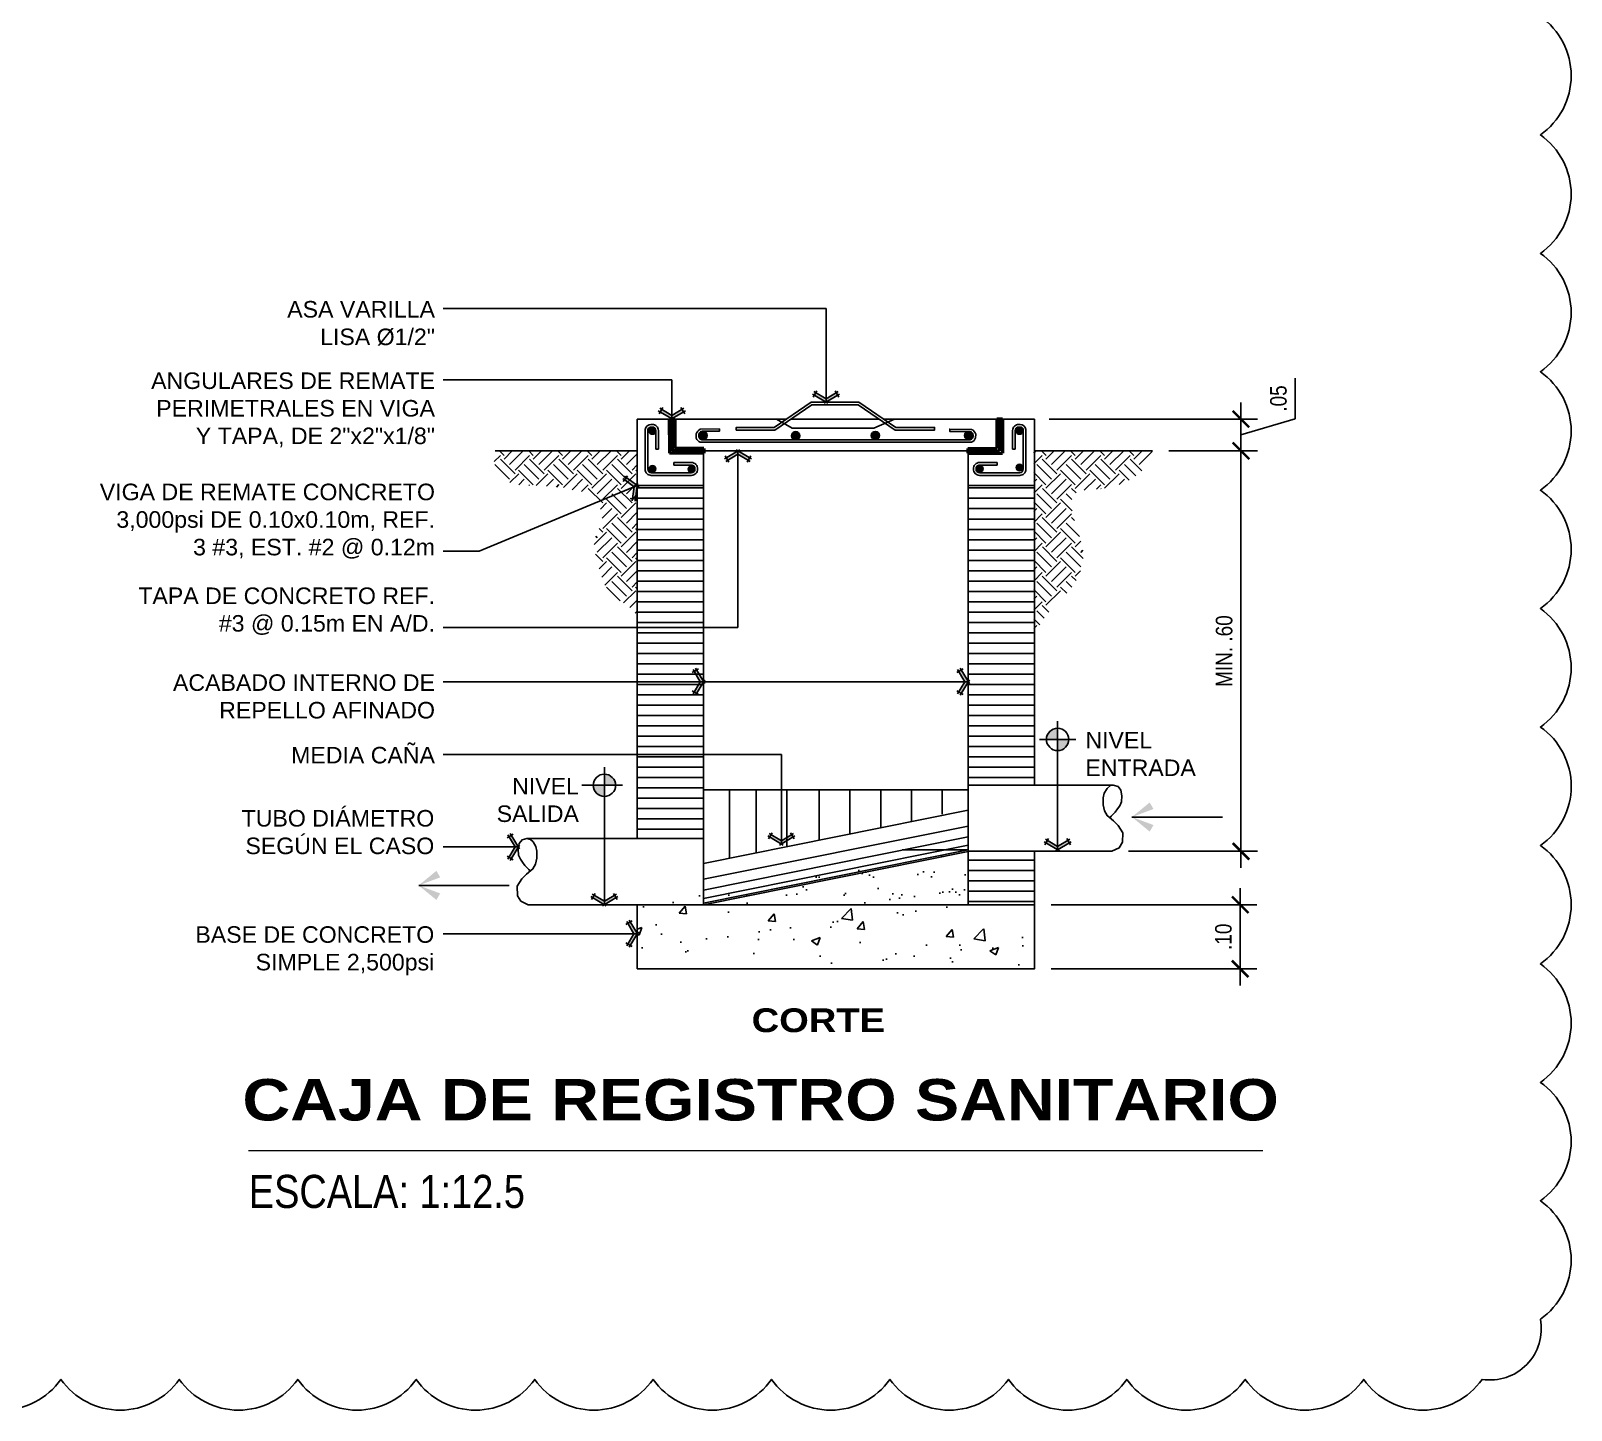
# Model space of a CAD drawing. Header units: metres. Extents: x 2 to 147, y 24 to 94.
# Drawn here: x 4.878 to 7.205, y 86.975 to 89.059 of the extents above; entities that cross this region are included whole.
import ezdxf
from ezdxf.enums import TextEntityAlignment as Align

# ---------------------------------------------------------------- set-up
doc = ezdxf.new("R2010")
doc.units = ezdxf.units.M
doc.header["$MEASUREMENT"] = 0
doc.header["$PDMODE"] = 35
doc.linetypes.add('HIDDEN', pattern=[0.375, 0.25, -0.125])
doc.layers.get('Defpoints').update_dxf_attribs({"color": 171})
for name, color, linetype in [('A RESIDUAL', 5, 'Continuous'), ('Cotas', 1, 'Continuous'), ('DET HIDRO', 6, 'Continuous'), ('PISOS', 1, 'Continuous'), ('TEXTOS', 2, 'Continuous'), ('TEXTOS HIDRO', 2, 'Continuous')]:
    doc.layers.add(name, color=color, linetype=linetype)
doc.styles.add('Architect Hand_2', font='ARIALN.TTF', dxfattribs={"height": 0.003953})
doc.styles.add('Arial Black_4', font='', dxfattribs={"height": 0.005})
doc.styles.add('COTAS', font='ARIALN.TTF')
doc.styles.add('TEXTO HIDROSANITARIO', font='arial.ttf')
doc.styles.add('TITULOS', font='')
doc.styles.get('Arial Black_4').set_extended_font_data('Arial Black', bold=True)
doc.styles.get('TITULOS').set_extended_font_data('Arial Black', bold=True)
doc.dimstyles.new('ESC-12.5', dxfattribs={"dimtxt": 0.025, "dimasz": 0.025, "dimexe": 0.025, "dimexo": 0.025, "dimgap": 0.0125, "dimtad": 1, "dimzin": 4, "dimdsep": 46, "dimtxsty": 'COTAS', "dimblk": 'ARCHTICK', "dimcen": 0.025, "dimdle": 0.025, "dimclrd": 1, "dimclre": 1, "dimclrt": 2, "dimazin": 0, "dimtfac": 0.75, "dimtmove": 1, "dimatfit": 3, "dimldrblk": 'FLE', "dimfxl": 0.1, "dimtvp": 1.5, "dimtfill": 1, "dimtolj": 1, "dimtzin": 0, "dimarcsym": 0})

# ---------------------------------------------------------------- blocks, each defined once
blk = doc.blocks.new('_ARCHTICK')
at = {"color": 0, "linetype": 'ByBlock', "const_width": 0.15}
blk.add_lwpolyline([(-0.5, -0.5), (0.5, 0.5)], dxfattribs=at)
blk = doc.blocks.new('FLE')
at = {"linetype": 'Continuous'}
h = blk.add_hatch(color=2, dxfattribs=at)
h.paths.add_polyline_path([(-0.572, -0.617), (-0.422, -0.707), (0, 0), (-0.204, 0)])
h.paths.add_polyline_path([(-0.422, 0.707), (-0.572, 0.617), (-0.204, 0), (0, 0)])
at = {"color": 1, "linetype": 'Continuous'}
for p, q in [((0, 0), (-1, 0)), ((-0.309, 0.775), (-0.685, 0.55)), ((-0.204, 0), (-0.64, 0.731)), ((-0.204, 0), (-0.64, -0.731)), ((0.068, -0.113), (-0.49, 0.82)), ((0.068, 0.113), (-0.49, -0.82)), ((-0.685, -0.55), (-0.309, -0.775))]:
    blk.add_line(p, q, dxfattribs=at)
blk = doc.blocks.new('*D71')
at = {"layer": 'Cotas', "color": 1, "lineweight": -2, "transparency": 16777216}
for p, q in [((6.7879, 88.473), (6.7879, 88.534)), ((6.7059, 88.4974), (6.7059, 88.3994)), ((6.4164, 88.4724), (6.7309, 88.4724)), ((6.7059, 88.4484), (6.7879, 88.473)), ((6.6132, 88.4244), (6.7309, 88.4244))]:
    blk.add_line(p, q, dxfattribs=at)
at = {"layer": 'Defpoints', "color": 0, "transparency": 16777216}
for p in [(6.3914, 88.4724), (6.5882, 88.4244), (6.7059, 88.4244)]:
    blk.add_point(p, dxfattribs=at)
at = {"layer": 'Cotas', "color": 1, "lineweight": -2, "transparency": 16777216, "xscale": 0.025, "yscale": 0.025, "zscale": 0.025}
for p, rotation in [((6.7059, 88.4724), 90), ((6.7059, 88.4244), 270)]:
    blk.add_blockref('_ARCHTICK', p, dxfattribs=dict(at, rotation=rotation))
at = {"layer": 'Cotas', "color": 2, "transparency": 16777216, "insert": (6.7626, 88.5035), "char_height": 0.025, "attachment_point": 5, "rotation": 90, "style": 'COTAS', "bg_fill": 3, "box_fill_scale": 1.25, "bg_fill_color": 256, "bg_fill_true_color": 13158600, "bg_fill_transparency": 0}
blk.add_mtext('\\A1;.05', dxfattribs=at)
blk = doc.blocks.new('*D72')
at = {"layer": 'Cotas', "color": 1, "lineweight": -2, "transparency": 16777216}
for p, q in [((6.7048, 87.7638), (6.7048, 87.6168)), ((6.419, 87.7388), (6.7298, 87.7388)), ((6.419, 87.6418), (6.7298, 87.6418))]:
    blk.add_line(p, q, dxfattribs=at)
at = {"layer": 'Defpoints', "color": 0, "transparency": 16777216}
for p in [(6.394, 87.7388), (6.394, 87.6418), (6.7048, 87.6418)]:
    blk.add_point(p, dxfattribs=at)
at = {"layer": 'Cotas', "color": 1, "lineweight": -2, "transparency": 16777216, "xscale": 0.025, "yscale": 0.025, "zscale": 0.025}
for p, rotation in [((6.7048, 87.7388), 90), ((6.7048, 87.6418), 270)]:
    blk.add_blockref('_ARCHTICK', p, dxfattribs=dict(at, rotation=rotation))
at = {"layer": 'Cotas', "color": 2, "transparency": 16777216, "insert": (6.6795, 87.6903), "char_height": 0.025, "attachment_point": 5, "rotation": 90, "style": 'COTAS', "bg_fill": 3, "box_fill_scale": 1.25, "bg_fill_color": 256, "bg_fill_true_color": 13158600, "bg_fill_transparency": 0}
blk.add_mtext('\\A1;.10', dxfattribs=at)
blk = doc.blocks.new('INDIC NIVEL')
h = blk.add_hatch(color=8)
h.paths.add_polyline_path([(0, 0), (0, -0.122, 0.414214), (0.122, 0)])
h.paths.add_polyline_path([(0, 0.122, 0.414214), (-0.122, 0), (0, 0)])
at = {"color": 0}
for p, q in [((0, -0.197), (0, 0.197)), ((-0.197, 0), (0.197, 0))]:
    blk.add_line(p, q, dxfattribs=at)
blk.add_circle((0, 0), 0.122, dxfattribs=at)
blk = doc.blocks.new('*D115')
at = {"layer": 'Cotas', "color": 1, "lineweight": -2, "transparency": 16777216}
for p, q in [((6.7059, 88.4494), (6.7059, 87.7944)), ((6.5971, 88.4244), (6.7309, 88.4244)), ((6.5361, 87.8194), (6.7309, 87.8194))]:
    blk.add_line(p, q, dxfattribs=at)
at = {"layer": 'Defpoints', "color": 0, "transparency": 16777216}
for p in [(6.5721, 88.4244), (6.5111, 87.8194), (6.7059, 87.8194)]:
    blk.add_point(p, dxfattribs=at)
at = {"layer": 'Cotas', "color": 1, "lineweight": -2, "transparency": 16777216, "xscale": 0.025, "yscale": 0.025, "zscale": 0.025}
for p, rotation in [((6.7059, 88.4244), 90), ((6.7059, 87.8194), 270)]:
    blk.add_blockref('_ARCHTICK', p, dxfattribs=dict(at, rotation=rotation))
at = {"layer": 'Cotas', "color": 2, "transparency": 16777216, "insert": (6.6806, 88.1219), "char_height": 0.025, "attachment_point": 5, "rotation": 90, "style": 'COTAS', "bg_fill": 3, "box_fill_scale": 1.25, "bg_fill_color": 256, "bg_fill_true_color": 13158600, "bg_fill_transparency": 0}
blk.add_mtext('\\A1;MIN. .60', dxfattribs=at)
blk = doc.blocks.new('FLECHA')
at = {"color": 2, "linetype": 'Continuous'}
blk.add_line((-0.9, 0), (0, 0), dxfattribs=at)
for points in [[(-0.176, 0.145), (0, 0), (-0.214, 0.08)], [(-0.214, -0.08), (0, 0), (-0.176, -0.145)]]:
    blk.add_solid(points, dxfattribs=at)

msp = doc.modelspace()

# ---------------------------------------------------------------- hatches: boundary and pattern name
at = {"layer": 'DET HIDRO', "ltscale": 0.03}
h = msp.add_hatch(dxfattribs=at)
h.set_pattern_fill('LINE', color=8, scale=0.124988, style=0)
h.set_pattern_definition([(0, (-1.457416, 80.040972), (3e-18, 0.01562352), [])])
h.paths.add_polyline_path([(6.2939, 88.3719), (6.394, 88.3719), (6.394, 87.9195), (6.2939, 87.9194)])
h.paths.add_polyline_path([(6.2939, 87.7388), (6.2939, 87.8193), (6.394, 87.8194), (6.394, 87.7388)])
h.paths.add_polyline_path([(5.8942, 87.8389), (5.794, 87.839), (5.794, 88.3719), (5.8942, 88.3719)])
at = {"layer": 'DET HIDRO'}
h = msp.add_hatch(dxfattribs=at)
h.set_pattern_fill('AR-SAND', color=1, scale=0.027995, style=0)
h.set_pattern_definition([(37.5, (-110.16625, 4.948934), (-0.00176347, 0.053940558), [0, -0.042551711, 0, -0.047590729, 0, -0.045491138]), (7.5, (-110.16625, 4.948934), (0.049544096, 0.0790047), [0, -0.022955528, 0, -0.038352529, 0, -0.014697137]), (327.5, (-110.200685, 4.948934), (0.087178989, 0.000158423), [0, -0.013997273, 0, -0.050390184, 0, -0.065787184]), (317.5, (-110.200685, 4.948934), (0.08415515, 0.02457013), [0, -0.006998637, 0, -0.033033565, 0, -0.037792638])])
h.paths.add_polyline_path([(6.2939, 87.8193), (6.2939, 87.7388), (5.7942, 87.7388)])
at = {"layer": 'PISOS', "ltscale": 0.03}
h = msp.add_hatch(dxfattribs=at)
h.set_pattern_fill('EARTH', color=8, scale=0.124988, angle=45, style=0)
h.set_pattern_definition([(45, (-1.46113, 83.136754), (1e-17, 0.04418999), [0.03124704, -0.03124704]), (45, (-1.469416, 83.14504), (1e-17, 0.04418999), [0.03124704, -0.03124704]), (45, (-1.477702, 83.153325), (1e-17, 0.04418999), [0.03124704, -0.03124704]), (135, (-1.477702, 83.15885), (-0.04418999, 1e-17), [0.03124704, -0.03124704]), (135, (-1.469416, 83.167135), (-0.04418999, 1e-17), [0.03124704, -0.03124704]), (135, (-1.46113, 83.17542), (-0.04418999, 1e-17), [0.03124704, -0.03124704])])
h.paths.add_polyline_path([(5.7375, 88.2412), (5.7368, 88.2438), (5.7361, 88.2465), (5.7354, 88.2492), (5.7347, 88.2519), (5.734, 88.2546), (5.7333, 88.2574), (5.7326, 88.2601), (5.732, 88.2628), (5.7313, 88.2655), (5.7307, 88.2682), (5.7302, 88.2709), (5.7297, 88.2736), (5.7293, 88.2763), (5.7291, 88.2789), (5.729, 88.2815), (5.729, 88.2841), (5.7291, 88.2867), (5.7295, 88.2892), (5.73, 88.2918), (5.7307, 88.2942), (5.7316, 88.2967), (5.7327, 88.2991), (5.7338, 88.3015), (5.735, 88.3039), (5.7362, 88.3063), (5.7374, 88.3087), (5.7384, 88.3112), (5.7394, 88.3137), (5.7401, 88.3162), (5.7406, 88.3188), (5.7409, 88.3215), (5.7409, 88.3242), (5.7407, 88.3269), (5.7403, 88.3296), (5.7397, 88.3324), (5.7388, 88.3351), (5.7378, 88.3377), (5.7366, 88.3404), (5.7353, 88.3429), (5.7337, 88.3454), (5.7321, 88.3478), (5.7303, 88.35), (5.7284, 88.3522), (5.7263, 88.3542), (5.7242, 88.356), (5.722, 88.3577), (5.7197, 88.3591), (5.7173, 88.3604), (5.7149, 88.3615), (5.7124, 88.3624), (5.7099, 88.3631), (5.7073, 88.3637), (5.7047, 88.3642), (5.702, 88.3647), (5.6994, 88.365), (5.6967, 88.3653), (5.6964, 88.3654), (5.6943, 88.3663), (5.6912, 88.3674), (5.6881, 88.3683), (5.6849, 88.369), (5.6817, 88.3694), (5.6785, 88.3696), (5.6753, 88.3697), (5.672, 88.3696), (5.6687, 88.3693), (5.6689, 88.3693), (5.6661, 88.3698), (5.6625, 88.3703), (5.659, 88.3708), (5.6554, 88.3713), (5.6518, 88.3717), (5.6482, 88.3719), (5.6446, 88.3721), (5.641, 88.3722), (5.6374, 88.3722), (5.6338, 88.3723), (5.6301, 88.3723), (5.6265, 88.3724), (5.6229, 88.3726), (5.6193, 88.3728), (5.6157, 88.3732), (5.6121, 88.3737), (5.6085, 88.3745), (5.6049, 88.3754), (5.6013, 88.3766), (5.5978, 88.378), (5.5944, 88.3797), (5.5911, 88.3816), (5.5881, 88.3838), (5.5854, 88.3862), (5.5831, 88.3889), (5.5812, 88.3917), (5.5797, 88.3948), (5.5787, 88.3981), (5.5781, 88.4015), (5.5778, 88.4051), (5.5778, 88.4089), (5.578, 88.4127), (5.5784, 88.4165), (5.5788, 88.4205), (5.5793, 88.4245), (5.794, 88.4245), (5.794, 88.3586), (5.794, 88.1734), (5.7932, 88.1749), (5.7919, 88.1771), (5.7904, 88.1793), (5.7888, 88.1814), (5.7871, 88.1834), (5.7853, 88.1853), (5.7833, 88.1872), (5.7811, 88.189), (5.7789, 88.1907), (5.7765, 88.1923), (5.7741, 88.194), (5.7717, 88.1956), (5.7692, 88.1972), (5.7667, 88.1988), (5.7643, 88.2004), (5.7618, 88.2021), (5.7595, 88.2038), (5.7572, 88.2056), (5.7551, 88.2075), (5.7531, 88.2095), (5.7512, 88.2116), (5.7495, 88.2138), (5.7479, 88.2161), (5.7464, 88.2185), (5.7451, 88.221), (5.7447, 88.2217), (5.7446, 88.222), (5.7436, 88.2253), (5.7424, 88.2286), (5.7412, 88.2319), (5.74, 88.2351), (5.7387, 88.2383)])
h = msp.add_hatch(dxfattribs=at)
h.set_pattern_fill('EARTH', color=8, scale=0.124988, angle=45, style=0)
h.set_pattern_definition([(45, (-1.26113, 83.136754), (1e-17, 0.04418999), [0.03124704, -0.03124704]), (45, (-1.269416, 83.14504), (1e-17, 0.04418999), [0.03124704, -0.03124704]), (45, (-1.277702, 83.153325), (1e-17, 0.04418999), [0.03124704, -0.03124704]), (135, (-1.277702, 83.15885), (-0.04418999, 1e-17), [0.03124704, -0.03124704]), (135, (-1.269416, 83.167135), (-0.04418999, 1e-17), [0.03124704, -0.03124704]), (135, (-1.26113, 83.17542), (-0.04418999, 1e-17), [0.03124704, -0.03124704])])
h.paths.add_polyline_path([(6.4019, 88.1613), (6.4006, 88.1588), (6.4001, 88.1584), (6.3982, 88.1564), (6.3964, 88.1544), (6.3952, 88.1531), (6.3929, 88.1531), (6.3929, 88.3586), (6.3929, 88.4245), (6.5721, 88.4245), (6.572, 88.4226), (6.5717, 88.4201), (6.5712, 88.4176), (6.5705, 88.4152), (6.5696, 88.4127), (6.5686, 88.4103), (6.5674, 88.4079), (6.566, 88.4056), (6.5645, 88.4033), (6.5628, 88.401), (6.561, 88.3988), (6.559, 88.3966), (6.5569, 88.3945), (6.5547, 88.3924), (6.5523, 88.3904), (6.5499, 88.3885), (6.5473, 88.3866), (6.5446, 88.3848), (6.5419, 88.383), (6.539, 88.3813), (6.5361, 88.3797), (6.5331, 88.3782), (6.53, 88.3768), (6.5268, 88.3754), (6.5236, 88.3741), (6.5203, 88.3729), (6.5169, 88.3718), (6.5136, 88.3709), (6.5101, 88.37), (6.5067, 88.3692), (6.5032, 88.3685), (6.4997, 88.3679), (6.4962, 88.3674), (6.4927, 88.367), (6.4892, 88.3667), (6.4857, 88.3664), (6.4823, 88.3662), (6.479, 88.3659), (6.4758, 88.3656), (6.4727, 88.3653), (6.4697, 88.3649), (6.4668, 88.3644), (6.4642, 88.3638), (6.4617, 88.3631), (6.4594, 88.3622), (6.4573, 88.3612), (6.4555, 88.3599), (6.4539, 88.3584), (6.4526, 88.3567), (6.4516, 88.3548), (6.4508, 88.3526), (6.4503, 88.3502), (6.45, 88.3476), (6.4499, 88.3449), (6.4499, 88.3421), (6.4502, 88.3391), (6.4506, 88.336), (6.4511, 88.3328), (6.4517, 88.3296), (6.4525, 88.3263), (6.4533, 88.323), (6.4542, 88.3197), (6.4552, 88.3164), (6.4562, 88.3131), (6.4572, 88.3099), (6.4582, 88.3068), (6.4592, 88.3037), (6.4602, 88.3007), (6.4612, 88.2977), (6.4621, 88.2948), (6.463, 88.292), (6.4638, 88.2891), (6.4646, 88.2864), (6.4653, 88.2836), (6.4659, 88.2809), (6.4665, 88.2782), (6.4669, 88.2754), (6.4673, 88.2727), (6.4675, 88.27), (6.4676, 88.2673), (6.4676, 88.2645), (6.4675, 88.2618), (6.4672, 88.259), (6.4668, 88.2562), (6.4663, 88.2534), (6.4657, 88.2506), (6.4649, 88.2477), (6.4641, 88.2449), (6.4631, 88.2421), (6.462, 88.2394), (6.4609, 88.2366), (6.4596, 88.2339), (6.4583, 88.2312), (6.4568, 88.2286), (6.4553, 88.226), (6.4537, 88.2235), (6.4521, 88.221), (6.4504, 88.2186), (6.4486, 88.2162), (6.4468, 88.2139), (6.4449, 88.2117), (6.443, 88.2095), (6.441, 88.2073), (6.4391, 88.2052), (6.4371, 88.203), (6.435, 88.2009), (6.433, 88.1988), (6.431, 88.1968), (6.4289, 88.1947), (6.4269, 88.1926), (6.4249, 88.1906), (6.4229, 88.1885), (6.4209, 88.1864), (6.4189, 88.1843), (6.417, 88.1822), (6.4151, 88.18), (6.4132, 88.1778), (6.4114, 88.1756), (6.4097, 88.1734), (6.408, 88.171), (6.4064, 88.1687), (6.4048, 88.1663), (6.4033, 88.1638)])

# ---------------------------------------------------------------- linework, layer by layer
at = {"layer": 'DET HIDRO', "color": 4}
for p, q in [((5.794, 88.4724), (5.8425, 88.4724)), ((5.794, 88.3719), (5.794, 88.4724)), ((6.3455, 88.4724), (6.394, 88.4724)), ((6.394, 88.4724), (6.394, 88.3719)), ((6.2933, 88.4244), (5.8947, 88.4244)), ((5.8942, 88.4204), (5.8942, 88.3719)), ((6.2939, 88.3719), (6.2939, 88.4207)), ((5.794, 87.839), (5.794, 88.3719)), ((5.8942, 88.3719), (5.794, 88.3719)), ((5.8942, 87.7388), (5.8942, 88.3719)), ((6.394, 88.3719), (6.2939, 88.3719)), ((6.394, 88.3719), (6.394, 87.9195)), ((6.394, 87.8194), (6.394, 87.7388))]:
    msp.add_line(p, q, dxfattribs=at)
at = {"layer": 'DET HIDRO', "color": 3, "lineweight": 50}
for p, q in [((5.8425, 88.4728), (5.8425, 88.4208)), ((5.8507, 88.4728), (5.8425, 88.4728)), ((5.8425, 88.4485), (5.8425, 88.4725)), ((5.8425, 88.4724), (5.8425, 88.4484)), ((5.8467, 88.4728), (5.8467, 88.4245)), ((5.8507, 88.4728), (5.8507, 88.4281)), ((6.3373, 88.4727), (6.3373, 88.428)), ((6.3373, 88.4727), (6.3455, 88.4727)), ((6.3414, 88.4727), (6.3414, 88.4244)), ((6.3455, 88.4727), (6.3455, 88.4207)), ((5.8947, 88.4245), (5.8467, 88.4245)), ((5.8944, 88.4281), (5.8507, 88.4281)), ((5.8944, 88.4281), (5.8944, 88.4245)), ((5.8947, 88.4245), (5.8947, 88.4208)), ((6.2933, 88.4244), (6.3414, 88.4244)), ((6.2933, 88.4244), (6.2933, 88.4207)), ((6.2934, 88.428), (6.3373, 88.428)), ((6.2934, 88.428), (6.2934, 88.4244)), ((5.8947, 88.4208), (5.8425, 88.4208)), ((6.2933, 88.4207), (6.3455, 88.4207))]:
    msp.add_line(p, q, dxfattribs=at)
at = {"layer": 'DET HIDRO', "color": 2}
for p, q in [((6.0192, 88.4724), (6.0044, 88.4724)), ((6.1593, 88.4724), (6.0261, 88.4724)), ((6.1826, 88.4724), (6.1662, 88.4724)), ((5.8219, 88.4269), (5.8259, 88.4269)), ((6.365, 88.4269), (6.361, 88.4269)), ((5.8493, 88.4028), (5.8493, 88.4068)), ((6.3376, 88.4028), (6.3376, 88.4068)), ((6.2939, 87.8816), (5.8942, 87.8011))]:
    msp.add_line(p, q, dxfattribs=at)
at = {"layer": 'DET HIDRO', "color": 3}
for p, q in [((6.3455, 88.4207), (6.3455, 88.4724)), ((6.2939, 87.8217), (5.8942, 87.7412)), ((6.2939, 87.8193), (5.8942, 87.7388)), ((5.8942, 87.7388), (5.629, 87.7388))]:
    msp.add_line(p, q, dxfattribs=at)
at = {"layer": 'DET HIDRO', "color": 4, "ltscale": 0.03}
for p, q in [((5.794, 88.4244), (5.5793, 88.4244)), ((6.3929, 88.4244), (6.5721, 88.4244))]:
    msp.add_line(p, q, dxfattribs=at)
at = {"layer": 'DET HIDRO', "color": 4, "linetype": 'Continuous'}
msp.add_line((6.2939, 88.3719), (6.2939, 87.7388), dxfattribs=at)
at = {"layer": 'DET HIDRO', "color": 1}
for p, q in [((6.2939, 87.9121), (5.8942, 87.9121)), ((5.9335, 87.9121), (5.9335, 87.809)), ((5.9735, 87.9121), (5.9735, 87.8171)), ((6.02, 87.9121), (6.02, 87.8264)), ((6.0688, 87.9121), (6.0688, 87.8363)), ((6.1153, 87.9121), (6.1153, 87.8456)), ((6.1617, 87.9121), (6.1617, 87.855)), ((6.2081, 87.9121), (6.2081, 87.8643)), ((6.2546, 87.9121), (6.2546, 87.8753))]:
    msp.add_line(p, q, dxfattribs=at)
at = {"layer": 'DET HIDRO', "color": 8}
for p, q in [((6.2939, 87.8576), (5.8942, 87.7772)), ((6.2939, 87.8414), (5.8942, 87.7609)), ((6.2939, 87.8286), (5.8942, 87.7481))]:
    msp.add_line(p, q, dxfattribs=at)
at = {"layer": 'DET HIDRO', "color": 2}
msp.add_lwpolyline([(6.1836, 88.4558), (6.243, 88.4558), (6.243, 88.4598), (6.1847, 88.4598), (6.1289, 88.4979), (6.0565, 88.4979), (6.0008, 88.4598), (5.9435, 88.4598), (5.9435, 88.4558), (6.0018, 88.4558), (6.0576, 88.4939), (6.1278, 88.4939)], close=True, dxfattribs=at)
at = {"layer": 'DET HIDRO', "color": 4}
msp.add_lwpolyline([(6.3373, 88.4724), (6.1826, 88.4724), (6.1511, 88.4585), (6.0278, 88.4585), (6.0044, 88.4724), (5.8507, 88.4724)], dxfattribs=at)
at = {"layer": 'DET HIDRO', "color": 2}
for points in [[(5.8493, 88.4068), (5.8759, 88.4068, -0.43215), (5.8851, 88.397, -0.43215), (5.8759, 88.3873), (5.8151, 88.3873, -0.414214), (5.8059, 88.3965), (5.8059, 88.4569, -0.359966), (5.8149, 88.4644), (5.8167, 88.4644, -0.414214), (5.8259, 88.4552), (5.8259, 88.4269)], [(5.8493, 88.4028), (5.8759, 88.4028, -0.446195), (5.8811, 88.397, -0.446195), (5.8759, 88.3913), (5.8151, 88.3913, -0.414214), (5.8099, 88.3965), (5.8099, 88.4565, -0.342343), (5.8149, 88.4604), (5.8167, 88.4604, -0.414214), (5.8219, 88.4552), (5.8219, 88.4269)], [(6.3376, 88.4068), (6.311, 88.4068, 0.43215), (6.3018, 88.397, 0.43215), (6.311, 88.3873), (6.3718, 88.3873, 0.414214), (6.381, 88.3965), (6.381, 88.4569, 0.359966), (6.372, 88.4644), (6.3702, 88.4644, 0.414214), (6.361, 88.4552), (6.361, 88.4269)], [(6.3376, 88.4028), (6.311, 88.4028, 0.446195), (6.3058, 88.397, 0.446195), (6.311, 88.3913), (6.3718, 88.3913, 0.414214), (6.377, 88.3965), (6.377, 88.4565, 0.342343), (6.372, 88.4604), (6.3702, 88.4604, 0.414214), (6.365, 88.4552), (6.365, 88.4269)]]:
    msp.add_lwpolyline(points, format="xyb", dxfattribs=at)
at = {"layer": 'DET HIDRO', "color": 2, "linetype": 'Continuous', "const_width": 0.005, "flags": 128}
for points in [[(5.8193, 88.4544, -1), (5.8143, 88.4544, -1)], [(6.3738, 88.4544, -1), (6.3688, 88.4544, -1)], [(5.8193, 88.3972, -1), (5.8143, 88.3972, -1)], [(5.8784, 88.3965, -1), (5.8734, 88.3965, -1)], [(6.3139, 88.3972, -1), (6.3089, 88.3972, -1)], [(6.3738, 88.3992, -1), (6.3688, 88.3992, -1)]]:
    msp.add_lwpolyline(points, format="xyb", close=True, dxfattribs=at)
at = {"layer": 'DET HIDRO', "color": 2}
msp.add_lwpolyline([(5.889, 88.4376, -0.192487), (5.8831, 88.4435), (5.8827, 88.4501, -0.162686), (5.8889, 88.457), (5.918, 88.4576), (5.918, 88.454), (5.8925, 88.454, 0.414214), (5.8869, 88.4484), (5.8869, 88.4467, 0.414214), (5.8925, 88.4411), (6.2955, 88.4411, 0.414214), (6.3012, 88.4467), (6.3012, 88.4481, 0.414214), (6.2955, 88.4537), (6.266, 88.4537), (6.266, 88.4573), (6.2989, 88.4567, -0.251771), (6.3054, 88.4494), (6.3051, 88.444, -0.202719), (6.2991, 88.4376)], format="xyb", close=True, dxfattribs=at)
at = {"layer": 'DET HIDRO', "color": 2, "const_width": 0.00626, "flags": 128}
for points in [[(5.8966, 88.4475, -1), (5.8904, 88.4475, -1)], [(6.0364, 88.4472, -1), (6.0302, 88.4472, -1)], [(6.1568, 88.4475, -1), (6.1505, 88.4475, -1)], [(6.2978, 88.4475, -1), (6.2915, 88.4475, -1)]]:
    msp.add_lwpolyline(points, format="xyb", close=True, dxfattribs=at)
at = {"layer": 'DET HIDRO', "color": 3}
for points in [[(6.2939, 87.8194), (6.5111, 87.8194), (6.522, 87.8247), (6.522, 87.8247), (6.5271, 87.833), (6.5271, 87.833), (6.5275, 87.8475), (6.5206, 87.8584), (6.5133, 87.8657), (6.5039, 87.8733), (6.4999, 87.8805), (6.4977, 87.8896), (6.4978, 87.9003), (6.4995, 87.9071), (6.5036, 87.9143), (6.5092, 87.9194), (6.2939, 87.9194)], [(5.629, 87.7388), (5.6181, 87.7441), (5.6181, 87.7441), (5.613, 87.7524), (5.613, 87.7524), (5.6127, 87.7669), (5.6196, 87.7778), (5.6268, 87.785), (5.6363, 87.7927), (5.6402, 87.7999), (5.6424, 87.809), (5.6424, 87.8197), (5.6407, 87.8265), (5.6366, 87.8337), (5.6326, 87.8372), (5.6272, 87.8388), (5.8942, 87.8388)]]:
    msp.add_lwpolyline(points, dxfattribs=at)
at = {"layer": 'DET HIDRO', "color": 1}
for points in [[(6.5092, 87.9194), (6.513, 87.9194), (6.5202, 87.9175), (6.5246, 87.9117), (6.526, 87.903), (6.5253, 87.8943), (6.5228, 87.8881), (6.5194, 87.8838), (6.5159, 87.8787), (6.5126, 87.8751), (6.5101, 87.8725), (6.5082, 87.8707)], [(5.6272, 87.8388), (5.6199, 87.8369), (5.6156, 87.8311), (5.6141, 87.8224), (5.6148, 87.8137), (5.6174, 87.8075), (5.6207, 87.8032), (5.6243, 87.7981), (5.6275, 87.7945), (5.6301, 87.7919), (5.6319, 87.7901)]]:
    msp.add_lwpolyline(points, dxfattribs=at)
at = {"layer": 'DET HIDRO', "color": 4}
msp.add_lwpolyline([(5.794, 87.6418), (5.794, 87.7388), (6.394, 87.7388), (6.394, 87.6418)], close=True, dxfattribs=at)
at = {"layer": 'DET HIDRO', "color": 2}
for centre, radius in [((5.8168, 88.4544), 0.005), ((5.8935, 88.4475), 0.00626), ((6.0333, 88.4472), 0.00626), ((6.1537, 88.4475), 0.00626), ((6.2946, 88.4475), 0.00626), ((6.3713, 88.4544), 0.005), ((5.8168, 88.3972), 0.005), ((5.8759, 88.3965), 0.005), ((6.3114, 88.3972), 0.005), ((6.3713, 88.3992), 0.005)]:
    msp.add_circle(centre, radius, dxfattribs=at)
at = {"layer": 'TEXTOS', "lineweight": 9}
msp.add_line((5.2068, 87.3673), (6.7391, 87.3673), dxfattribs=at)
at = {"layer": 'TEXTOS HIDRO', "color": 1, "linetype": 'HIDDEN', "ltscale": 0.1}
msp.add_line((6.2939, 87.8217), (6.1586, 87.8217), dxfattribs=at)

# ---------------------------------------------------------------- block references
at = {"layer": 'A RESIDUAL', "xscale": -0.1519023550812507, "yscale": 0.1519023550812507, "zscale": 0.1519023550812507}
msp.add_blockref('FLECHA', (5.4638, 87.7679), dxfattribs=at)
at = {"layer": 'TEXTOS HIDRO', "color": 1, "yscale": 0.1388757344830589, "zscale": 0.1388757344830589}
for p, xscale in [((6.429, 87.9885), 0.1388757344830589), ((5.7443, 87.9191), -0.1388757344830589)]:
    msp.add_blockref('INDIC NIVEL', p, dxfattribs=dict(at, xscale=xscale))

# ---------------------------------------------------------------- texts
at = {"layer": 'TEXTOS', "lineweight": 9, "insert": (5.1975, 87.4753), "char_height": 0.0625, "width": 1.586512, "attachment_point": 1, "line_spacing_factor": 1.176471, "style": 'Arial Black_4', "bg_fill": 3, "box_fill_scale": 1.25, "bg_fill_color": 0, "bg_fill_transparency": 0}
msp.add_mtext('\\pt0.375,0.75;CAJA DE REGISTRO SANITARIO', dxfattribs=at)
at = {"layer": 'TEXTOS', "lineweight": 9, "insert": (5.2072, 87.3306), "char_height": 0.05, "width": 0.46613, "attachment_point": 1, "line_spacing_factor": 1.046694, "style": 'Architect Hand_2'}
msp.add_mtext('ESCALA: 1:12.5', dxfattribs=at)
at = {"layer": 'TEXTOS HIDRO', "style": 'TITULOS'}
msp.add_text('CORTE', height=0.036, dxfattribs=at).set_placement((6.0675, 87.5642), align=Align.MIDDLE_CENTER)
at = {"layer": 'TEXTOS HIDRO', "insert": (5.4884, 88.5429), "char_height": 0.0249976, "width": 0.433478, "attachment_point": 3, "style": 'TEXTO HIDROSANITARIO', "bg_fill": 3, "box_fill_scale": 1.1, "bg_fill_color": 256, "bg_fill_true_color": 13158600, "bg_fill_transparency": 2354388}
msp.add_mtext('{\\fArial|b0|i0|c161|p34;ANGULARES DE REMATE PERIMETRALES} EN {\\fArial|b0|i0|c161|p34;VIGA Y} {\\fArial|b0|i0|c161|p34;TAPA, DE 2"}x{\\fArial|b0|i0|c161|p34;2"}x{\\fArial|b0|i0|c161|p34;1/8" }', dxfattribs=at)
at = {"layer": 'TEXTOS HIDRO', "color": 2, "char_height": 0.024998, "style": 'TEXTO HIDROSANITARIO'}
for s, insert, width, attachment_point in [('NIVEL ENTRADA', (6.4709, 87.9998), 0.210434, 1), ('NIVEL SALIDA', (5.7058, 87.9304), 0.171142, 3)]:
    msp.add_mtext(s, dxfattribs=dict(at, insert=insert, width=width, attachment_point=attachment_point))

# ---------------------------------------------------------------- leaders
at = {"layer": 'TEXTOS HIDRO', "annotation_type": 0, "has_hookline": 1, "hookline_direction": 1}
for points, text_width in [([(5.794, 88.3719), (5.5553, 88.2728), (5.5009, 88.2728)], 0.5047), ([(6.2939, 88.0756), (5.5553, 88.0756), (5.5009, 88.0756)], 0.394), ([(6.0117, 87.8303), (6.0117, 87.9659), (5.5009, 87.9659)], 0.2148)]:
    msp.add_leader(points, dimstyle='ESC-12.5', override={"dimgap": 0.05, "dimtad": 0}, dxfattribs=dict(at, text_width=text_width))
at = {"layer": 'TEXTOS HIDRO'}
for points, override in [([(5.8942, 88.0756), (5.7357, 88.0756)], {"dimtad": 0}), ([(6.429, 87.8217), (6.429, 87.9885), (6.4563, 87.9885)], {"dimgap": 0.1, "dimtad": 0}), ([(5.7443, 87.7388), (5.7443, 87.9191), (5.7102, 87.9191)], {"dimgap": 0.1, "dimtad": 0}), ([(5.6144, 87.826), (5.5553, 87.826), (5.5009, 87.826)], {"dimgap": 0.05, "dimtad": 0}), ([(5.794, 87.6949), (5.5553, 87.6949), (5.5009, 87.6949)], {"dimgap": 0.05, "dimtad": 0})]:
    msp.add_leader(points, dimstyle='ESC-12.5', override=override, dxfattribs=at)

# ---------------------------------------------------------------- next in the draw order: texts
at = {"layer": 'TEXTOS HIDRO', "style": 'TEXTO HIDROSANITARIO', "bg_fill": 3, "box_fill_scale": 1.1, "bg_fill_color": 256, "bg_fill_true_color": 13158600}
for s, insert, char_height, width, attachment_point, bg_fill_transparency in [('ACABADO INTERNO DE {\\fArial|b0|i0|c161|p34;REPELLO AFINADO}', (5.4884, 88.0868), 0.024998, 0.440705, 3, 2354388), ('MEDIA CAÑA', (5.4884, 87.9772), 0.025, 0.393795, 3, 2354388), ('TUBO DIÁMETRO SEGÚN EL CASO', (5.4873, 87.8148), 0.024998, 0.343062, 9, 9161100), ('BASE DE CONCRETO SIMPLE 2,500psi', (5.4873, 87.7062), 0.024998, 0.359975, 3, 9161100)]:
    msp.add_mtext(s, dxfattribs=dict(at, insert=insert, char_height=char_height, width=width, attachment_point=attachment_point, bg_fill_transparency=bg_fill_transparency))

# ---------------------------------------------------------------- next in the draw order: dimensions: what is measured, and where the dimension line sits
at = {"layer": 'Cotas'}
for base, p1, p2, picture, middle in [((6.7059, 88.4244), (6.3914, 88.4724), (6.5882, 88.4244), '*D71', (6.7626, 88.4855)), ((6.7048, 87.6418), (6.394, 87.7388), (6.394, 87.6418), '*D72', (6.6795, 87.6903))]:
    dim = msp.add_linear_dim(base=base, p1=p1, p2=p2, angle=90, dimstyle='ESC-12.5', dxfattribs=at)
    dim.commit()
    dim.dimension.update_dxf_attribs({"geometry": picture, "text_midpoint": middle})

# ---------------------------------------------------------------- next in the draw order: leaders
at = {"layer": 'TEXTOS HIDRO', "annotation_type": 0, "has_hookline": 1, "hookline_direction": 1}
for points, text_width in [([(6.0792, 88.4979), (6.0792, 88.6395), (5.5009, 88.6395)], 0.2233), ([(5.8462, 88.4728), (5.8462, 88.5317), (5.5009, 88.5317)], 0.427), ([(5.9461, 88.4244), (5.9461, 88.1576), (5.5009, 88.1576)], 0.4443)]:
    msp.add_leader(points, dimstyle='ESC-12.5', override={"dimgap": 0.05, "dimtad": 0}, dxfattribs=dict(at, text_width=text_width))

# ---------------------------------------------------------------- next in the draw order: hatches: boundary and pattern name
at = {"layer": 'DET HIDRO'}
h = msp.add_hatch(dxfattribs=at)
h.set_pattern_fill('AR-CONC', color=8, scale=0.018748, style=0)
h.set_pattern_definition([(50, (-1.45742, 80.04097), (0.1344735, -0.0117649), [0.0140612, -0.1546728]), (355, (-1.45742, 80.04097), (-0.0260134, 0.1410227), [0.011249, -0.1237383]), (100.4514, (-1.44621, 80.03999), (0.1084602, 0.1292577), [0.0119502, -0.1314517]), (46.1842, (-1.45742, 80.07847), (0.2000887, -0.031032), [0.0210918, -0.2320093]), (96.6356, (-1.44074, 80.07588), (0.1752327, 0.1826298), [0.0179252, -0.1971775]), (351.1842, (-1.45742, 80.07847), (0.1752325, 0.18263), [0.0168734, -0.1856074]), (21, (-1.43867, 80.06909), (0.1119095, -0.0754839), [0.0140612, -0.1546728]), (326, (-1.43867, 80.0691), (0.0456173, 0.1359528), [0.011249, -0.1237383]), (71.4514, (-1.42934, 80.0628), (0.1575268, 0.0604687), [0.0119502, -0.1314517]), (37.5, (-1.457416, 80.04097), (0.00227976, 0.06241169), [0, -0.1222384, 0, -0.1256131, 0, -0.124207]), (7.5, (-1.457416, 80.04097), (0.04932087, 0.0739452), [0, -0.0716182, 0, -0.1194262, 0, -0.04733927]), (327.5, (-1.499224, 80.04097), (0.10008223, -0.00422864), [0, -0.04687056, 0, -0.14623615, 0, -0.1940441]), (317.5, (-1.51797, 80.04097), (0.10933705, 0.0187679), [0, -0.0609317, 0, -0.0971158, 0, -0.13779945])])
h.paths.add_polyline_path([(6.394, 87.6418), (5.794, 87.6418), (5.794, 87.7388), (5.7942, 87.7388), (6.394, 87.7388)])

# ---------------------------------------------------------------- next in the draw order: texts
at = {"layer": 'TEXTOS HIDRO', "char_height": 0.024998, "style": 'TEXTO HIDROSANITARIO', "bg_fill": 3, "box_fill_scale": 1.1, "bg_fill_color": 256, "bg_fill_true_color": 13158600, "bg_fill_transparency": 2354388}
for s, insert, width, attachment_point in [('ASA VARILLA LISA %%C1/2"', (5.4884, 88.6508), 0.293326, 3), ('VIGA DE REMATE CONCRETO 3,000psi DE 0.10x0.10m, REF. 3 #3, EST. #2 @ 0.12m', (5.4884, 88.2615), 0.505065, 9), ('{\\fArial|b0|i0|c161|p34;TAPA DE CONCRETO REF. \\P#3 @} 0{\\fArial|b0|i0|c161|p34;.15}m{\\fArial|b0|i0|c161|p34; EN A}/D.\\P', (5.4884, 88.1463), 0.45801, 9)]:
    msp.add_mtext(s, dxfattribs=dict(at, insert=insert, width=width, attachment_point=attachment_point))

# ---------------------------------------------------------------- next in the draw order: dimensions: what is measured, and where the dimension line sits
at = {"layer": 'Cotas'}
dim = msp.add_linear_dim(base=(6.7059, 87.8194), p1=(6.5721, 88.4244), p2=(6.5111, 87.8194), angle=90, text='MIN. .60', dimstyle='ESC-12.5', dxfattribs=at)
dim.commit()
dim.dimension.update_dxf_attribs({"geometry": '*D115', "text_midpoint": (6.6806, 88.1219)})

# ---------------------------------------------------------------- next in the draw order: linework, layer by layer
at = {"layer": 'Defpoints'}
msp.add_lwpolyline([(4.7444, 87.0217, 0.520567), (4.9233, 87.0217, 0.520567), (5.1022, 87.0217, 0.520567), (5.2811, 87.0217, 0.520567), (5.46, 87.0217, 0.520567), (5.639, 87.0217, 0.520567), (5.8179, 87.0217, 0.520567), (5.9968, 87.0217, 0.520567), (6.1757, 87.0217, 0.520567), (6.3546, 87.0217, 0.520567), (6.5335, 87.0217, 0.520567), (6.7124, 87.0217, 0.520567), (6.8913, 87.0217, 0.520567), (7.0702, 87.0217, 0.520567), (7.1582, 87.1126, 0.520567), (7.1582, 87.2915, 0.520567), (7.1582, 87.4704, 0.520567), (7.1582, 87.6493, 0.520567), (7.1582, 87.8282, 0.520567), (7.1582, 88.0072, 0.520567), (7.1582, 88.1861, 0.520567), (7.1582, 88.365, 0.520567), (7.1582, 88.5439, 0.520567), (7.1582, 88.7228, 0.520567), (7.1582, 88.9017, 0.520567), (7.1582, 89.0806, 0.520567)], format="xyb", dxfattribs=at)

# ---------------------------------------------------------------- next in the draw order: block references
at = {"layer": 'A RESIDUAL', "xscale": -0.1519023550812507, "yscale": 0.1519023550812507, "zscale": 0.1519023550812507}
msp.add_blockref('FLECHA', (6.5413, 87.8712), dxfattribs=at)

doc.saveas('drawing.dxf')
